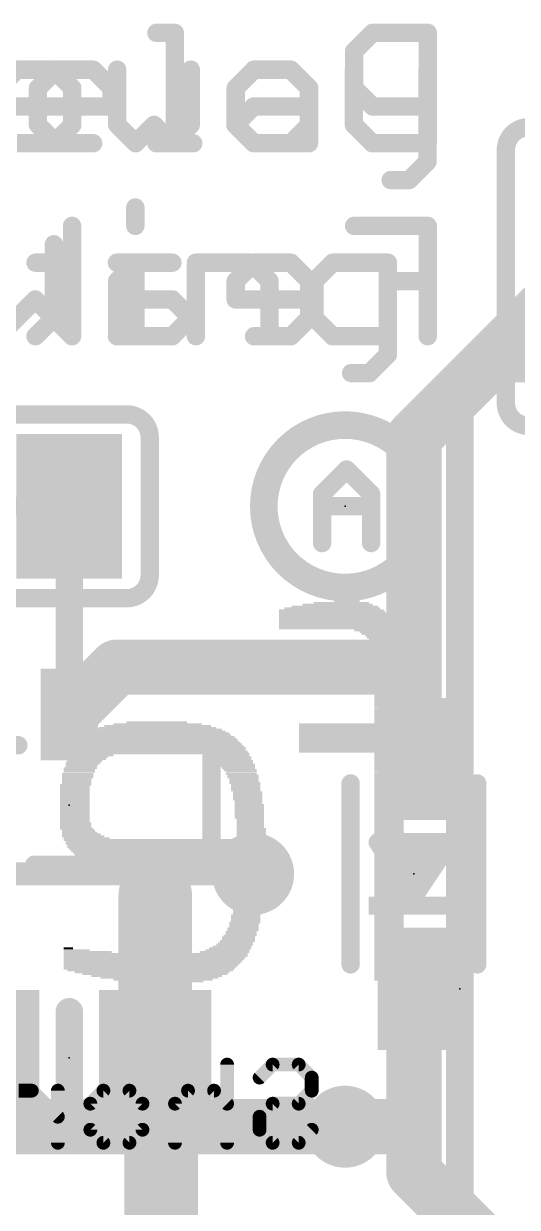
# Model space of a CAD drawing. Extents: x -6.8 to 73.8, y -5.2 to 32.2.
# Drawn here: x 13.72 to 19.18, y 7.49 to 20.58 of the extents above; entities that cross this region are included whole.
import ezdxf

# ---------------------------------------------------------------- set-up
doc = ezdxf.new("R2010")
doc.units = 0
for name, color, linetype in [('1', 12, 'CONTINUOUS'), ('16', 132, 'CONTINUOUS'), ('18', 110, 'CONTINUOUS'), ('21', 40, 'CONTINUOUS'), ('22', 6, 'CONTINUOUS'), ('23', 53, 'CONTINUOUS'), ('24', 53, 'CONTINUOUS')]:
    doc.layers.add(name, color=color, linetype=linetype)

# ---------------------------------------------------------------- blocks, each defined once
blk = doc.blocks.new('RECT')
blk.add_solid([(-0.5, -0.5), (0.5, -0.5), (-0.5, 0.5), (0.5, 0.5)])
blk = doc.blocks.new('ROUNDV')
at = {"const_width": 0.5}
blk.add_lwpolyline([(0, -0.25, 1), (0, 0.25, 1), (0, -0.25)], format="xyb", dxfattribs=at)

msp = doc.modelspace()

# ---------------------------------------------------------------- linework, layer by layer
at = {"layer": '1'}
for points, const_width in [([(18.034, 16.002), (19.812, 17.78)], 0.6096), ([(18.034, 13.462), (18.034, 16.002)], 0.6096), ([(14.224, 15.24), (14.224, 12.938)], 0.3048), ([(14.224, 12.938), (14.748, 13.462)], 0.6096), ([(14.748, 13.462), (18.034, 13.462)], 0.6096), ([(18.034, 12.446), (18.034, 13.462)], 0.6096), ([(15.174, 9.144), (15.174, 10.938)], 0.8128), ([(15.174, 10.938), (15.412, 11.176)], 0.254), ([(15.412, 11.176), (16.256, 11.176)], 0.254), ([(18.034, 8.382), (18.034, 9.906)], 0.6096), ([(15.24, 9.078), (15.174, 9.144)], 0.8128), ([(15.24, 3.048), (15.24, 9.078)], 0.8128), ([(17.272, 8.382), (18.034, 8.382)], 0.6096), ([(18.034, 7.874), (18.034, 8.382)], 0.6096), ([(20.228, 5.68), (18.034, 7.874)], 0.6096)]:
    msp.add_lwpolyline(points, dxfattribs=dict(at, const_width=const_width))
for points, const_width in [([(17.9262, 16.1098, 1), (18.1418, 15.8942)], 0.3048), ([(18.1864, 16.002, 1), (17.8816, 16.002)], 0.3048), ([(14.3002, 15.24, 1), (14.1478, 15.24)], 0.1524), ([(14.748, 13.6144, 1), (14.748, 13.3096)], 0.3048), ([(14.8558, 13.3542, 1), (14.6402, 13.5698)], 0.3048), ([(18.1864, 13.462, 1), (17.8816, 13.462)], 0.3048), ([(18.034, 13.3096, 1), (18.034, 13.6144)], 0.3048), ([(17.8816, 13.462, 1), (18.1864, 13.462)], 0.3048), ([(14.1162, 13.0458, 1), (14.3318, 12.8302)], 0.3048), ([(14.1478, 12.938, 1), (14.3002, 12.938)], 0.1524), ([(17.8816, 12.446, 1), (18.1864, 12.446)], 0.3048), ([(15.3772, 10.938, 1), (14.9708, 10.938)], 0.4064), ([(15.412, 11.2395, 1), (15.412, 11.1125)], 0.127), ([(15.4569, 11.1311, 1), (15.3671, 11.2209)], 0.127), ([(16.256, 11.1125, 1), (16.256, 11.2395)], 0.127), ([(15.1291, 10.9829, 1), (15.2189, 10.8931)], 0.127), ([(18.1864, 9.906, 1), (17.8816, 9.906)], 0.3048), ([(15.3177, 9.2877, 1), (15.0303, 9.0003)], 0.4064), ([(15.4432, 9.078, 1), (15.0368, 9.078)], 0.4064), ([(15.0963, 8.9343, 1), (15.3837, 9.2217)], 0.4064), ([(14.9708, 9.144, 1), (15.3772, 9.144)], 0.4064), ([(17.272, 8.5344, 1), (17.272, 8.2296)], 0.3048), ([(18.1864, 8.382, 1), (17.8816, 8.382)], 0.3048), ([(18.034, 8.2296, 1), (18.034, 8.5344)], 0.3048), ([(17.8816, 8.382, 1), (18.1864, 8.382)], 0.3048), ([(18.1418, 7.9818, 1), (17.9262, 7.7662)], 0.3048), ([(17.8816, 7.874, 1), (18.1864, 7.874)], 0.3048)]:
    msp.add_lwpolyline(points, format="xyb", dxfattribs=dict(at, const_width=const_width))
at = {"layer": '16'}
for points, const_width in [([(18.542, 16.51), (18.796, 16.764)], 0.3048), ([(18.796, 16.764), (20.066, 16.764)], 0.3048), ([(18.542, 5.842), (18.542, 16.51)], 0.3048), ([(16.256, 11.176), (5.88, 11.176)], 0.254), ([(9.144, 8.382), (17.272, 8.382)], 0.6096)]:
    msp.add_lwpolyline(points, dxfattribs=dict(at, const_width=const_width))
for points, const_width in [([(18.796, 16.8402, 1), (18.796, 16.6878)], 0.1524), ([(18.8499, 16.7101, 1), (18.7421, 16.8179)], 0.1524), ([(18.6182, 16.51, 1), (18.4658, 16.51)], 0.1524), ([(18.4881, 16.5639, 1), (18.5959, 16.4561)], 0.1524), ([(16.256, 11.1125, 1), (16.256, 11.2395)], 0.127), ([(17.272, 8.2296, 1), (17.272, 8.5344)], 0.3048)]:
    msp.add_lwpolyline(points, format="xyb", dxfattribs=dict(at, const_width=const_width))
at = {"layer": '21'}
for points, const_width in [([(15.1871, 20.4734), (15.3905, 20.4734)], 0.2032), ([(15.3905, 20.4734), (15.3905, 19.2532)], 0.2032), ([(13.8774, 19.8633), (14.0808, 20.0667)], 0.2032), ([(14.0808, 20.0667), (14.4875, 20.0667)], 0.2032), ([(14.4875, 20.0667), (14.6909, 19.8633)], 0.2032), ([(16.2636, 20.0667), (16.6704, 20.0667)], 0.2032), ([(16.6704, 20.0667), (16.8738, 19.8633)], 0.2032), ([(17.37, 20.0667), (17.37, 19.4566)], 0.2032), ([(18.1835, 20.0667), (18.1835, 19.0498)], 0.2032), ([(13.8774, 19.4566), (13.8774, 19.8633)], 0.2032), ([(14.6909, 19.8633), (14.6909, 19.6599)], 0.2032), ([(16.8738, 19.8633), (16.8738, 19.2532)], 0.2032), ([(14.6909, 19.6599), (13.8774, 19.6599)], 0.2032), ([(16.0603, 19.4566), (16.2636, 19.6599)], 0.2032), ([(16.2636, 19.6599), (16.8738, 19.6599)], 0.2032), ([(14.0808, 19.2532), (13.8774, 19.4566)], 0.2032), ([(16.2636, 19.2532), (16.0603, 19.4566)], 0.2032), ([(17.37, 19.4566), (17.5734, 19.2532)], 0.2032), ([(14.4875, 19.2532), (14.0808, 19.2532)], 0.2032), ([(15.1871, 19.2532), (15.5939, 19.2532)], 0.2032), ([(16.8738, 19.2532), (16.2636, 19.2532)], 0.2032), ([(17.5734, 19.2532), (18.1835, 19.2532)], 0.2032), ([(18.1835, 19.0498), (17.9801, 18.8465)], 0.2032), ([(17.9801, 18.8465), (17.7767, 18.8465)], 0.2032), ([(14.9539, 18.5432), (14.9539, 18.3398)], 0.2032), ([(14.2543, 17.1196), (14.2543, 18.3398)], 0.2032), ([(14.7505, 17.9331), (14.9539, 17.9331)], 0.2032), ([(14.9539, 17.9331), (14.9539, 17.1196)], 0.2032), ([(15.6237, 17.1196), (15.6237, 17.9331)], 0.2032), ([(15.6237, 17.9331), (16.2338, 17.9331)], 0.2032), ([(16.2338, 17.9331), (16.4372, 17.7297)], 0.2032), ([(17.1368, 17.9331), (16.9334, 17.7297)], 0.2032), ([(17.7469, 17.9331), (17.1368, 17.9331)], 0.2032), ([(17.7469, 16.9162), (17.7469, 17.9331)], 0.2032), ([(16.4372, 17.7297), (16.4372, 17.1196)], 0.2032), ([(16.9334, 17.7297), (16.9334, 17.323)], 0.2032), ([(13.4408, 17.1196), (13.8476, 17.5263)], 0.2032), ([(13.8476, 17.5263), (14.2543, 17.1196)], 0.2032), ([(16.9334, 17.323), (17.1368, 17.1196)], 0.2032), ([(14.7505, 17.1196), (15.1573, 17.1196)], 0.2032), ([(17.1368, 17.1196), (17.7469, 17.1196)], 0.2032), ([(17.5435, 16.7129), (17.7469, 16.9162)], 0.2032), ([(17.3402, 16.7129), (17.5435, 16.7129)], 0.2032), ([(12.065, 16.256), (14.859, 16.256)], 0.2032), ([(15.113, 16.002), (15.113, 14.478)], 0.2032), ([(17.018, 15.3759), (17.2892, 15.6471)], 0.2032), ([(17.2892, 15.6471), (17.5603, 15.3759)], 0.2032), ([(17.018, 14.8336), (17.018, 15.3759)], 0.2032), ([(17.5603, 15.3759), (17.5603, 14.8336)], 0.2032), ([(17.018, 15.2403), (17.5603, 15.2403)], 0.2032), ([(14.859, 14.224), (12.065, 14.224)], 0.2032), ([(12.6516, 12.5984), (13.6604, 12.5984)], 0.2032), ([(14.7876, 12.5984), (15.7964, 12.5984)], 0.2032), ([(15.7964, 12.5984), (15.7964, 11.2856)], 0.2032), ([(17.334, 10.176), (17.334, 12.176)], 0.2032), ([(18.734, 12.176), (18.734, 10.176)], 0.2032), ([(18.034, 10.926), (17.634, 11.526)], 0.2032), ([(17.634, 11.526), (18.434, 11.526)], 0.2032), ([(18.434, 11.526), (18.034, 10.926)], 0.2032), ([(18.034, 11.076), (17.834, 11.376)], 0.2032), ([(17.834, 11.376), (18.234, 11.376)], 0.2032), ([(18.234, 11.376), (18.034, 11.076)], 0.2032), ([(14.5964, 11.2776), (13.8376, 11.2776)], 0.2032), ([(17.9673, 11.176), (18.1007, 11.176)], 0.2032), ([(14.224, 8.636), (14.224, 9.652)], 0.3048)]:
    msp.add_lwpolyline(points, dxfattribs=dict(at, const_width=const_width))
for points, const_width in [([(15.1871, 20.5242, 1), (15.1871, 20.4226)], 0.1016), ([(15.4413, 20.4734, 1), (15.3397, 20.4734)], 0.1016), ([(15.3905, 20.4226, 1), (15.3905, 20.5242)], 0.1016), ([(14.0808, 20.1175, 1), (14.0808, 20.0159)], 0.1016), ([(14.1167, 20.0308, 1), (14.0448, 20.1026)], 0.1016), ([(14.5234, 20.1026, 1), (14.4516, 20.0308)], 0.1016), ([(14.4875, 20.0159, 1), (14.4875, 20.1175)], 0.1016), ([(16.2636, 20.1175, 1), (16.2636, 20.0159)], 0.1016), ([(16.7063, 20.1026, 1), (16.6345, 20.0308)], 0.1016), ([(16.6704, 20.0159, 1), (16.6704, 20.1175)], 0.1016), ([(17.4208, 20.0667, 1), (17.3192, 20.0667)], 0.1016), ([(18.2343, 20.0667, 1), (18.1327, 20.0667)], 0.1016), ([(13.9282, 19.8633, 1), (13.8266, 19.8633)], 0.1016), ([(13.8415, 19.8992, 1), (13.9133, 19.8274)], 0.1016), ([(14.7417, 19.8633, 1), (14.6401, 19.8633)], 0.1016), ([(14.655, 19.8274, 1), (14.7268, 19.8992)], 0.1016), ([(16.9246, 19.8633, 1), (16.823, 19.8633)], 0.1016), ([(16.8378, 19.8274, 1), (16.9097, 19.8992)], 0.1016), ([(13.8774, 19.7107, 1), (13.8774, 19.6091)], 0.1016), ([(14.6909, 19.6091, 1), (14.6909, 19.7107)], 0.1016), ([(16.2636, 19.7107, 1), (16.2636, 19.6091)], 0.1016), ([(16.2996, 19.624, 1), (16.2277, 19.6959)], 0.1016), ([(16.8738, 19.6091, 1), (16.8738, 19.7107)], 0.1016), ([(14.6401, 19.6599, 1), (14.7417, 19.6599)], 0.1016), ([(13.9133, 19.4925, 1), (13.8415, 19.4207)], 0.1016), ([(13.8266, 19.4566, 1), (13.9282, 19.4566)], 0.1016), ([(16.0962, 19.4925, 1), (16.0243, 19.4207)], 0.1016), ([(16.0243, 19.4925, 1), (16.0962, 19.4207)], 0.1016), ([(17.4059, 19.4925, 1), (17.3341, 19.4207)], 0.1016), ([(17.3192, 19.4566, 1), (17.4208, 19.4566)], 0.1016), ([(14.0808, 19.304, 1), (14.0808, 19.2024)], 0.1016), ([(14.0448, 19.2173, 1), (14.1167, 19.2891)], 0.1016), ([(14.4875, 19.2024, 1), (14.4875, 19.304)], 0.1016), ([(15.1871, 19.304, 1), (15.1871, 19.2024)], 0.1016), ([(15.3397, 19.2532, 1), (15.4413, 19.2532)], 0.1016), ([(15.5939, 19.2024, 1), (15.5939, 19.304)], 0.1016), ([(16.2636, 19.304, 1), (16.2636, 19.2024)], 0.1016), ([(16.2277, 19.2173, 1), (16.2996, 19.2891)], 0.1016), ([(16.823, 19.2532, 1), (16.9246, 19.2532)], 0.1016), ([(16.8738, 19.2024, 1), (16.8738, 19.304)], 0.1016), ([(17.5734, 19.304, 1), (17.5734, 19.2024)], 0.1016), ([(17.5374, 19.2173, 1), (17.6093, 19.2891)], 0.1016), ([(18.1835, 19.2024, 1), (18.1835, 19.304)], 0.1016), ([(18.2194, 19.0139, 1), (18.1476, 19.0857)], 0.1016), ([(18.1327, 19.0498, 1), (18.2343, 19.0498)], 0.1016), ([(17.7767, 18.8973, 1), (17.7767, 18.7957)], 0.1016), ([(17.9442, 18.8824, 1), (18.016, 18.8105)], 0.1016), ([(17.9801, 18.7957, 1), (17.9801, 18.8973)], 0.1016), ([(15.0047, 18.5432, 1), (14.9031, 18.5432)], 0.1016), ([(14.3051, 18.3398, 1), (14.2035, 18.3398)], 0.1016), ([(14.9031, 18.3398, 1), (15.0047, 18.3398)], 0.1016), ([(14.7505, 17.9839, 1), (14.7505, 17.8823)], 0.1016), ([(15.0047, 17.9331, 1), (14.9031, 17.9331)], 0.1016), ([(14.9539, 17.8823, 1), (14.9539, 17.9839)], 0.1016), ([(15.6745, 17.9331, 1), (15.5729, 17.9331)], 0.1016), ([(15.6237, 17.9839, 1), (15.6237, 17.8823)], 0.1016), ([(16.2697, 17.969, 1), (16.1979, 17.8972)], 0.1016), ([(16.2338, 17.8823, 1), (16.2338, 17.9839)], 0.1016), ([(17.1368, 17.9839, 1), (17.1368, 17.8823)], 0.1016), ([(17.1727, 17.8972, 1), (17.1009, 17.969)], 0.1016), ([(17.7977, 17.9331, 1), (17.6961, 17.9331)], 0.1016), ([(17.7469, 17.8823, 1), (17.7469, 17.9839)], 0.1016), ([(16.488, 17.7297, 1), (16.3864, 17.7297)], 0.1016), ([(16.4013, 17.6938, 1), (16.4731, 17.7656)], 0.1016), ([(16.9842, 17.7297, 1), (16.8826, 17.7297)], 0.1016), ([(16.8975, 17.7656, 1), (16.9693, 17.6938)], 0.1016), ([(13.8835, 17.5623, 1), (13.8116, 17.4904)], 0.1016), ([(13.8835, 17.4904, 1), (13.8116, 17.5623)], 0.1016), ([(16.9693, 17.3589, 1), (16.8975, 17.2871)], 0.1016), ([(16.8826, 17.323, 1), (16.9842, 17.323)], 0.1016), ([(14.2035, 17.1196, 1), (14.3051, 17.1196)], 0.1016), ([(14.2184, 17.0837, 1), (14.2902, 17.1555)], 0.1016), ([(14.7505, 17.1704, 1), (14.7505, 17.0688)], 0.1016), ([(14.9031, 17.1196, 1), (15.0047, 17.1196)], 0.1016), ([(15.1573, 17.0688, 1), (15.1573, 17.1704)], 0.1016), ([(15.5729, 17.1196, 1), (15.6745, 17.1196)], 0.1016), ([(16.3864, 17.1196, 1), (16.488, 17.1196)], 0.1016), ([(17.1368, 17.1704, 1), (17.1368, 17.0688)], 0.1016), ([(17.1009, 17.0837, 1), (17.1727, 17.1555)], 0.1016), ([(17.7469, 17.0688, 1), (17.7469, 17.1704)], 0.1016), ([(17.7828, 16.8803, 1), (17.711, 16.9521)], 0.1016), ([(17.6961, 16.9162, 1), (17.7977, 16.9162)], 0.1016), ([(17.3402, 16.7637, 1), (17.3402, 16.6621)], 0.1016), ([(17.5076, 16.7488, 1), (17.5795, 16.6769)], 0.1016), ([(17.5435, 16.6621, 1), (17.5435, 16.7637)], 0.1016), ([(15.113, 16.002, 0.4142), (14.859, 16.256)], 0.2032), ([(14.859, 16.3068, 1), (14.859, 16.2052)], 0.1016), ([(14.859, 16.2052, 1), (14.859, 16.3068)], 0.1016), ([(17.272, 14.342, 1), (17.272, 16.138, 1), (17.272, 14.342)], 0.3048), ([(15.1638, 16.002, 1), (15.0622, 16.002)], 0.1016), ([(15.0622, 16.002, 1), (15.1638, 16.002)], 0.1016), ([(17.3251, 15.683, 1), (17.2532, 15.6112)], 0.1016), ([(17.3251, 15.6112, 1), (17.2532, 15.683)], 0.1016), ([(17.0688, 15.3759, 1), (16.9672, 15.3759)], 0.1016), ([(16.9821, 15.4118, 1), (17.0539, 15.34)], 0.1016), ([(17.6111, 15.3759, 1), (17.5095, 15.3759)], 0.1016), ([(17.5244, 15.34, 1), (17.5962, 15.4118)], 0.1016), ([(17.018, 15.2911, 1), (17.018, 15.1895)], 0.1016), ([(17.5603, 15.1895, 1), (17.5603, 15.2911)], 0.1016), ([(16.9672, 14.8336, 1), (17.0688, 14.8336)], 0.1016), ([(17.5095, 14.8336, 1), (17.6111, 14.8336)], 0.1016), ([(14.859, 14.224, 0.4142), (15.113, 14.478)], 0.2032), ([(15.1638, 14.478, 1), (15.0622, 14.478)], 0.1016), ([(15.0622, 14.478, 1), (15.1638, 14.478)], 0.1016), ([(14.859, 14.2748, 1), (14.859, 14.1732)], 0.1016), ([(14.859, 14.1732, 1), (14.859, 14.2748)], 0.1016), ([(13.6604, 12.5476, 1), (13.6604, 12.6492)], 0.1016), ([(14.7876, 12.6492, 1), (14.7876, 12.5476)], 0.1016), ([(15.8472, 12.5984, 1), (15.7456, 12.5984)], 0.1016), ([(15.7964, 12.5476, 1), (15.7964, 12.6492)], 0.1016), ([(17.3848, 12.176, 1), (17.2832, 12.176)], 0.1016), ([(18.7848, 12.176, 1), (18.6832, 12.176)], 0.1016), ([(17.6763, 11.5542, 1), (17.5917, 11.4978)], 0.1016), ([(17.634, 11.5768, 1), (17.634, 11.4752)], 0.1016), ([(18.4763, 11.4978, 1), (18.3917, 11.5542)], 0.1016), ([(18.434, 11.4752, 1), (18.434, 11.5768)], 0.1016), ([(17.8763, 11.4042, 1), (17.7917, 11.3478)], 0.1016), ([(17.834, 11.4268, 1), (17.834, 11.3252)], 0.1016), ([(18.2763, 11.3478, 1), (18.1917, 11.4042)], 0.1016), ([(18.234, 11.3252, 1), (18.234, 11.4268)], 0.1016), ([(13.8376, 11.3284, 1), (13.8376, 11.2268)], 0.1016), ([(14.5964, 11.2268, 1), (14.5964, 11.3284)], 0.1016), ([(15.7456, 11.2856, 1), (15.8472, 11.2856)], 0.1016), ([(17.9673, 11.2268, 1), (17.9673, 11.1252)], 0.1016), ([(18.1007, 11.1252, 1), (18.1007, 11.2268)], 0.1016), ([(17.9917, 11.1042, 1), (18.0763, 11.0478)], 0.1016), ([(17.9917, 11.0478, 1), (18.0763, 11.1042)], 0.1016), ([(17.9917, 10.9542, 1), (18.0763, 10.8978)], 0.1016), ([(17.9917, 10.8978, 1), (18.0763, 10.9542)], 0.1016), ([(17.2832, 10.176, 1), (17.3848, 10.176)], 0.1016), ([(18.6832, 10.176, 1), (18.7848, 10.176)], 0.1016), ([(14.3002, 9.652, 1), (14.1478, 9.652)], 0.1524), ([(14.1478, 8.636, 1), (14.3002, 8.636)], 0.1524)]:
    msp.add_lwpolyline(points, format="xyb", dxfattribs=dict(at, const_width=const_width))
at = {"layer": '22'}
for points, const_width in [([(17.5763, 20.4734), (17.3729, 20.2701)], 0.2032), ([(18.1864, 20.4734), (17.5763, 20.4734)], 0.2032), ([(18.1864, 19.2532), (18.1864, 20.4734)], 0.2032), ([(17.3729, 20.2701), (17.3729, 19.8633)], 0.2032), ([(13.6471, 20.0667), (13.4437, 19.8633)], 0.2032), ([(14.0539, 20.0667), (13.6471, 20.0667)], 0.2032), ([(14.2572, 19.8633), (14.0539, 20.0667)], 0.2032), ([(14.7535, 19.4566), (14.7535, 20.0667)], 0.2032), ([(15.567, 20.0667), (15.567, 19.4566)], 0.2032), ([(16.0632, 19.8633), (16.2666, 20.0667)], 0.2032), ([(16.2666, 20.0667), (16.6733, 20.0667)], 0.2032), ([(16.6733, 20.0667), (16.8767, 19.8633)], 0.2032), ([(14.2572, 19.4566), (14.2572, 19.8633)], 0.2032), ([(16.0632, 19.4566), (16.0632, 19.8633)], 0.2032), ([(16.8767, 19.8633), (16.8767, 19.4566)], 0.2032), ([(17.3729, 19.8633), (17.5763, 19.6599)], 0.2032), ([(13.4437, 19.6599), (14.2572, 19.6599)], 0.2032), ([(17.5763, 19.6599), (18.1864, 19.6599)], 0.2032), ([(14.0539, 19.2532), (14.2572, 19.4566)], 0.2032), ([(14.9568, 19.2532), (14.7535, 19.4566)], 0.2032), ([(15.1602, 19.4566), (14.9568, 19.2532)], 0.2032), ([(15.3636, 19.2532), (15.1602, 19.4566)], 0.2032), ([(15.567, 19.4566), (15.3636, 19.2532)], 0.2032), ([(16.2666, 19.2532), (16.0632, 19.4566)], 0.2032), ([(16.8767, 19.4566), (16.6733, 19.2532)], 0.2032), ([(13.6471, 19.2532), (14.0539, 19.2532)], 0.2032), ([(16.6733, 19.2532), (16.2666, 19.2532)], 0.2032), ([(19.05, 19.177), (19.05, 16.383)], 0.2032), ([(18.1864, 18.3398), (17.3729, 18.3398)], 0.2032), ([(18.1864, 17.1196), (18.1864, 18.3398)], 0.2032), ([(14.0539, 18.1365), (14.0539, 17.323)], 0.2032), ([(14.2572, 17.9331), (13.8505, 17.9331)], 0.2032), ([(14.9568, 17.9331), (14.7535, 17.7297)], 0.2032), ([(15.3636, 17.9331), (14.9568, 17.9331)], 0.2032), ([(16.2666, 17.9331), (16.0632, 17.7297)], 0.2032), ([(16.6733, 17.9331), (16.2666, 17.9331)], 0.2032), ([(16.8767, 17.7297), (16.6733, 17.9331)], 0.2032), ([(14.7535, 17.7297), (14.7535, 17.1196)], 0.2032), ([(16.0632, 17.7297), (16.0632, 17.5263)], 0.2032), ([(16.8767, 17.323), (16.8767, 17.7297)], 0.2032), ([(18.1864, 17.7297), (17.7797, 17.7297)], 0.2032), ([(15.3636, 17.5263), (14.7535, 17.5263)], 0.2032), ([(15.567, 17.323), (15.3636, 17.5263)], 0.2032), ([(16.0632, 17.5263), (16.8767, 17.5263)], 0.2032), ([(14.0539, 17.323), (13.8505, 17.1196)], 0.2032), ([(15.3636, 17.1196), (15.567, 17.323)], 0.2032), ([(16.6733, 17.1196), (16.8767, 17.323)], 0.2032), ([(14.7535, 17.1196), (15.3636, 17.1196)], 0.2032), ([(16.2666, 17.1196), (16.6733, 17.1196)], 0.2032), ([(15.9685, 9.0685), (15.9685, 8.2042)], 0.1524), ([(16.3278, 8.9245), (16.4719, 9.0685)], 0.1524), ([(16.4719, 9.0685), (16.76, 9.0685)], 0.1524), ([(16.76, 9.0685), (16.904, 8.9245)], 0.1524), ([(16.904, 8.9245), (16.904, 8.7804)], 0.1524), ([(13.8094, 8.7804), (13.6653, 8.7804)], 0.1524), ([(14.0975, 8.4923), (13.8094, 8.7804)], 0.1524), ([(14.0975, 8.2042), (14.0975, 8.7804)], 0.1524), ([(14.4568, 8.6364), (14.6008, 8.7804)], 0.1524), ([(14.6008, 8.7804), (14.8889, 8.7804)], 0.1524), ([(14.8889, 8.7804), (15.033, 8.6364)], 0.1524), ([(15.5364, 8.7804), (15.3923, 8.6364)], 0.1524), ([(15.8245, 8.7804), (15.5364, 8.7804)], 0.1524), ([(15.9685, 8.6364), (15.8245, 8.7804)], 0.1524), ([(16.904, 8.7804), (16.76, 8.6364)], 0.1524), ([(14.4568, 8.3483), (14.4568, 8.6364)], 0.1524), ([(15.033, 8.6364), (15.033, 8.3483)], 0.1524), ([(15.3923, 8.6364), (15.3923, 8.2042)], 0.1524), ([(16.4719, 8.6364), (16.3278, 8.4923)], 0.1524), ([(16.76, 8.6364), (16.4719, 8.6364)], 0.1524), ([(16.3278, 8.4923), (16.3278, 8.3483)], 0.1524), ([(14.6008, 8.2042), (14.4568, 8.3483)], 0.1524), ([(15.033, 8.3483), (14.8889, 8.2042)], 0.1524), ([(16.3278, 8.3483), (16.4719, 8.2042)], 0.1524), ([(16.76, 8.2042), (16.904, 8.3483)], 0.1524), ([(14.8889, 8.2042), (14.6008, 8.2042)], 0.1524), ([(16.4719, 8.2042), (16.76, 8.2042)], 0.1524)]:
    msp.add_lwpolyline(points, dxfattribs=dict(at, const_width=const_width))
for points, const_width in [([(17.5763, 20.5242, 1), (17.5763, 20.4226)], 0.1016), ([(17.6122, 20.4375, 1), (17.5404, 20.5094)], 0.1016), ([(18.2372, 20.4734, 1), (18.1356, 20.4734)], 0.1016), ([(18.1864, 20.4226, 1), (18.1864, 20.5242)], 0.1016), ([(17.4237, 20.2701, 1), (17.3221, 20.2701)], 0.1016), ([(17.337, 20.306, 1), (17.4088, 20.2341)], 0.1016), ([(13.683, 20.0308, 1), (13.6112, 20.1026)], 0.1016), ([(14.0898, 20.1026, 1), (14.0179, 20.0308)], 0.1016), ([(14.0539, 20.0159, 1), (14.0539, 20.1175)], 0.1016), ([(14.8043, 20.0667, 1), (14.7027, 20.0667)], 0.1016), ([(15.6178, 20.0667, 1), (15.5161, 20.0667)], 0.1016), ([(16.2666, 20.1175, 1), (16.2666, 20.0159)], 0.1016), ([(16.3025, 20.0308, 1), (16.2306, 20.1026)], 0.1016), ([(16.7092, 20.1026, 1), (16.6374, 20.0308)], 0.1016), ([(16.6733, 20.0159, 1), (16.6733, 20.1175)], 0.1016), ([(14.308, 19.8633, 1), (14.2064, 19.8633)], 0.1016), ([(14.2213, 19.8274, 1), (14.2931, 19.8992)], 0.1016), ([(16.114, 19.8633, 1), (16.0124, 19.8633)], 0.1016), ([(16.0273, 19.8992, 1), (16.0991, 19.8274)], 0.1016), ([(16.9275, 19.8633, 1), (16.8259, 19.8633)], 0.1016), ([(16.8408, 19.8274, 1), (16.9126, 19.8992)], 0.1016), ([(17.4088, 19.8992, 1), (17.337, 19.8274)], 0.1016), ([(17.3221, 19.8633, 1), (17.4237, 19.8633)], 0.1016), ([(14.2572, 19.6091, 1), (14.2572, 19.7107)], 0.1016), ([(17.5763, 19.7107, 1), (17.5763, 19.6091)], 0.1016), ([(18.1864, 19.6091, 1), (18.1864, 19.7107)], 0.1016), ([(17.5404, 19.624, 1), (17.6122, 19.6959)], 0.1016), ([(14.2064, 19.4566, 1), (14.308, 19.4566)], 0.1016), ([(14.2931, 19.4207, 1), (14.2213, 19.4925)], 0.1016), ([(14.7894, 19.4925, 1), (14.7175, 19.4207)], 0.1016), ([(14.7027, 19.4566, 1), (14.8043, 19.4566)], 0.1016), ([(15.1961, 19.4925, 1), (15.1243, 19.4207)], 0.1016), ([(15.1961, 19.4207, 1), (15.1243, 19.4925)], 0.1016), ([(15.5161, 19.4566, 1), (15.6178, 19.4566)], 0.1016), ([(15.6029, 19.4207, 1), (15.531, 19.4925)], 0.1016), ([(16.0991, 19.4925, 1), (16.0273, 19.4207)], 0.1016), ([(16.0124, 19.4566, 1), (16.114, 19.4566)], 0.1016), ([(16.8259, 19.4566, 1), (16.9275, 19.4566)], 0.1016), ([(16.9126, 19.4207, 1), (16.8408, 19.4925)], 0.1016), ([(19.304, 19.431, 0.4142), (19.05, 19.177)], 0.2032), ([(14.0179, 19.2891, 1), (14.0898, 19.2173)], 0.1016), ([(14.0539, 19.2024, 1), (14.0539, 19.304)], 0.1016), ([(14.9209, 19.2891, 1), (14.9928, 19.2173)], 0.1016), ([(14.9209, 19.2173, 1), (14.9928, 19.2891)], 0.1016), ([(15.3277, 19.2891, 1), (15.3995, 19.2173)], 0.1016), ([(15.3277, 19.2173, 1), (15.3995, 19.2891)], 0.1016), ([(16.2666, 19.304, 1), (16.2666, 19.2024)], 0.1016), ([(16.2306, 19.2173, 1), (16.3025, 19.2891)], 0.1016), ([(16.6374, 19.2891, 1), (16.7092, 19.2173)], 0.1016), ([(16.6733, 19.2024, 1), (16.6733, 19.304)], 0.1016), ([(18.1356, 19.2532, 1), (18.2372, 19.2532)], 0.1016), ([(19.1008, 19.177, 1), (18.9992, 19.177)], 0.1016), ([(18.9992, 19.177, 1), (19.1008, 19.177)], 0.1016), ([(17.3729, 18.3906, 1), (17.3729, 18.289)], 0.1016), ([(18.2372, 18.3398, 1), (18.1356, 18.3398)], 0.1016), ([(18.1864, 18.289, 1), (18.1864, 18.3906)], 0.1016), ([(14.1047, 18.1365, 1), (14.0031, 18.1365)], 0.1016), ([(13.8505, 17.9839, 1), (13.8505, 17.8823)], 0.1016), ([(14.2572, 17.8823, 1), (14.2572, 17.9839)], 0.1016), ([(14.9568, 17.9839, 1), (14.9568, 17.8823)], 0.1016), ([(14.9928, 17.8972, 1), (14.9209, 17.969)], 0.1016), ([(15.3636, 17.8823, 1), (15.3636, 17.9839)], 0.1016), ([(16.2666, 17.9839, 1), (16.2666, 17.8823)], 0.1016), ([(16.3025, 17.8972, 1), (16.2306, 17.969)], 0.1016), ([(16.7092, 17.969, 1), (16.6374, 17.8972)], 0.1016), ([(16.6733, 17.8823, 1), (16.6733, 17.9839)], 0.1016), ([(14.7175, 17.7656, 1), (14.7894, 17.6938)], 0.1016), ([(14.8043, 17.7297, 1), (14.7027, 17.7297)], 0.1016), ([(16.114, 17.7297, 1), (16.0124, 17.7297)], 0.1016), ([(16.0273, 17.7656, 1), (16.0991, 17.6938)], 0.1016), ([(16.9275, 17.7297, 1), (16.8259, 17.7297)], 0.1016), ([(16.8408, 17.6938, 1), (16.9126, 17.7656)], 0.1016), ([(17.7797, 17.7805, 1), (17.7797, 17.6789)], 0.1016), ([(18.1864, 17.6789, 1), (18.1864, 17.7805)], 0.1016), ([(14.7535, 17.5771, 1), (14.7535, 17.4755)], 0.1016), ([(15.3995, 17.5623, 1), (15.3277, 17.4904)], 0.1016), ([(15.3636, 17.4755, 1), (15.3636, 17.5771)], 0.1016), ([(16.0632, 17.5771, 1), (16.0632, 17.4755)], 0.1016), ([(16.0124, 17.5263, 1), (16.114, 17.5263)], 0.1016), ([(16.8767, 17.4755, 1), (16.8767, 17.5771)], 0.1016), ([(14.0898, 17.2871, 1), (14.0179, 17.3589)], 0.1016), ([(15.6029, 17.2871, 1), (15.531, 17.3589)], 0.1016), ([(15.531, 17.2871, 1), (15.6029, 17.3589)], 0.1016), ([(16.9126, 17.2871, 1), (16.8408, 17.3589)], 0.1016), ([(14.0031, 17.323, 1), (14.1047, 17.323)], 0.1016), ([(16.8259, 17.323, 1), (16.9275, 17.323)], 0.1016), ([(13.8146, 17.1555, 1), (13.8864, 17.0837)], 0.1016), ([(14.7535, 17.1704, 1), (14.7535, 17.0688)], 0.1016), ([(14.7027, 17.1196, 1), (14.8043, 17.1196)], 0.1016), ([(15.3277, 17.1555, 1), (15.3995, 17.0837)], 0.1016), ([(15.3636, 17.0688, 1), (15.3636, 17.1704)], 0.1016), ([(16.2666, 17.1704, 1), (16.2666, 17.0688)], 0.1016), ([(16.6374, 17.1555, 1), (16.7092, 17.0837)], 0.1016), ([(16.6733, 17.0688, 1), (16.6733, 17.1704)], 0.1016), ([(18.1356, 17.1196, 1), (18.2372, 17.1196)], 0.1016), ([(19.05, 16.383, 0.4142), (19.304, 16.129)], 0.2032), ([(19.1008, 16.383, 1), (18.9992, 16.383)], 0.1016), ([(18.9992, 16.383, 1), (19.1008, 16.383)], 0.1016), ([(16.0066, 9.0685, 1), (15.9304, 9.0685)], 0.0762), ([(16.4719, 9.1066, 1), (16.4719, 9.0304)], 0.0762), ([(16.4988, 9.0416, 1), (16.4449, 9.0955)], 0.0762), ([(16.7869, 9.0955, 1), (16.733, 9.0416)], 0.0762), ([(16.76, 9.0304, 1), (16.76, 9.1066)], 0.0762), ([(16.3009, 8.9514, 1), (16.3548, 8.8975)], 0.0762), ([(16.9421, 8.9245, 1), (16.8659, 8.9245)], 0.0762), ([(16.8771, 8.8975, 1), (16.931, 8.9514)], 0.0762), ([(13.8363, 8.8074, 1), (13.7824, 8.7535)], 0.0762), ([(13.8094, 8.7423, 1), (13.8094, 8.8185)], 0.0762), ([(14.1356, 8.7804, 1), (14.0594, 8.7804)], 0.0762), ([(14.6008, 8.8185, 1), (14.6008, 8.7423)], 0.0762), ([(14.6278, 8.7535, 1), (14.5739, 8.8074)], 0.0762), ([(14.9159, 8.8074, 1), (14.862, 8.7535)], 0.0762), ([(14.8889, 8.7423, 1), (14.8889, 8.8185)], 0.0762), ([(15.5364, 8.8185, 1), (15.5364, 8.7423)], 0.0762), ([(15.5633, 8.7535, 1), (15.5094, 8.8074)], 0.0762), ([(15.8514, 8.8074, 1), (15.7975, 8.7535)], 0.0762), ([(15.8245, 8.7423, 1), (15.8245, 8.8185)], 0.0762), ([(16.8659, 8.7804, 1), (16.9421, 8.7804)], 0.0762), ([(16.931, 8.7535, 1), (16.8771, 8.8074)], 0.0762), ([(14.4298, 8.6633, 1), (14.4837, 8.6094)], 0.0762), ([(14.4949, 8.6364, 1), (14.4187, 8.6364)], 0.0762), ([(15.0711, 8.6364, 1), (14.9949, 8.6364)], 0.0762), ([(15.0061, 8.6094, 1), (15.0599, 8.6633)], 0.0762), ([(15.4304, 8.6364, 1), (15.3542, 8.6364)], 0.0762), ([(15.3654, 8.6633, 1), (15.4192, 8.6094)], 0.0762), ([(15.9416, 8.6094, 1), (15.9955, 8.6633)], 0.0762), ([(16.4719, 8.6745, 1), (16.4719, 8.5983)], 0.0762), ([(16.4988, 8.6094, 1), (16.4449, 8.6633)], 0.0762), ([(16.733, 8.6633, 1), (16.7869, 8.6094)], 0.0762), ([(16.76, 8.5983, 1), (16.76, 8.6745)], 0.0762), ([(14.0705, 8.4654, 1), (14.1244, 8.5193)], 0.0762), ([(16.3659, 8.4923, 1), (16.2897, 8.4923)], 0.0762), ([(16.3009, 8.5193, 1), (16.3548, 8.4654)], 0.0762), ([(14.4837, 8.3752, 1), (14.4298, 8.3213)], 0.0762), ([(14.4187, 8.3483, 1), (14.4949, 8.3483)], 0.0762), ([(14.9949, 8.3483, 1), (15.0711, 8.3483)], 0.0762), ([(15.0599, 8.3213, 1), (15.0061, 8.3752)], 0.0762), ([(16.3548, 8.3752, 1), (16.3009, 8.3213)], 0.0762), ([(16.2897, 8.3483, 1), (16.3659, 8.3483)], 0.0762), ([(16.931, 8.3213, 1), (16.8771, 8.3752)], 0.0762), ([(14.6008, 8.2423, 1), (14.6008, 8.1661)], 0.0762), ([(14.5739, 8.1773, 1), (14.6278, 8.2311)], 0.0762), ([(14.862, 8.2311, 1), (14.9159, 8.1773)], 0.0762), ([(14.8889, 8.1661, 1), (14.8889, 8.2423)], 0.0762), ([(16.4719, 8.2423, 1), (16.4719, 8.1661)], 0.0762), ([(16.4449, 8.1773, 1), (16.4988, 8.2311)], 0.0762), ([(16.733, 8.2311, 1), (16.7869, 8.1773)], 0.0762), ([(16.76, 8.1661, 1), (16.76, 8.2423)], 0.0762), ([(14.0594, 8.2042, 1), (14.1356, 8.2042)], 0.0762), ([(15.3542, 8.2042, 1), (15.4304, 8.2042)], 0.0762), ([(15.9304, 8.2042, 1), (16.0066, 8.2042)], 0.0762)]:
    msp.add_lwpolyline(points, format="xyb", dxfattribs=dict(at, const_width=const_width))
at = {"layer": '23'}
for p in [(17.272, 15.24), (14.224, 11.938), (18.034, 11.176), (14.224, 9.144)]:
    msp.add_point(p, dxfattribs=at)
at = {"layer": '24'}
msp.add_point((18.542, 9.906), dxfattribs=at)

# ---------------------------------------------------------------- block references
at = {"layer": '1'}
for p, xscale, yscale, rotation in [((14.224, 15.24), 1.1684, 1.6002, 180), ((13.462, 15.24), 0.635, 0.2032, 180), ((18.034, 12.446), 1.35, 0.8, 90), ((18.034, 9.906), 1.35, 0.8, 90), ((13.274, 9.144), 1.24, 1.5, 180), ((15.174, 9.144), 1.24, 1.5, 180)]:
    msp.add_blockref('RECT', p, dxfattribs=dict(at, xscale=xscale, yscale=yscale, rotation=rotation))
at = {"layer": '1', "xscale": 0.635, "yscale": 1.016}
for p in [(14.224, 12.938), (15.174, 10.938)]:
    msp.add_blockref('RECT', p, dxfattribs=at)
at = {"layer": '18', "xscale": 0.9064, "yscale": 0.9064}
for p in [(16.256, 11.176), (16.256, 11.176), (17.272, 8.382), (17.272, 8.382)]:
    msp.add_blockref('ROUNDV', p, dxfattribs=at)
at = {"layer": '21', "xscale": 0.2, "rotation": 90}
msp.add_blockref('RECT', (18.034, 10.826), dxfattribs=at)
at = {"layer": '22', "yscale": 0.0203, "rotation": 180}
for p, xscale in [((17.1602, 14.1326), 0.955), ((17.1907, 14.1529), 0.7722), ((17.2314, 14.1732), 0.6096), ((17.2923, 14.1935), 0.2845), ((17.1399, 14.0513), 1.1989), ((17.1602, 14.0106), 1.2395), ((17.1602, 13.9903), 1.2395), ((17.1196, 14.0919), 1.1582), ((17.1298, 14.0716), 1.1786), ((17.1501, 14.031), 1.2192), ((17.1298, 14.1122), 1.0566), ((17.1907, 13.909), 1.3005), ((17.1907, 13.8887), 1.3005), ((17.1704, 13.97), 1.2598), ((17.1806, 13.9497), 1.2802), ((17.1806, 13.9294), 1.2802), ((17.6174, 13.8684), 0.4877), ((17.6479, 13.8481), 0.4267), ((17.6581, 13.8278), 0.4064), ((17.6886, 13.8074), 0.3861), ((17.6987, 13.7871), 0.3658), ((17.719, 13.7465), 0.3658), ((17.7089, 13.7668), 0.3454), ((17.7292, 13.7262), 0.3454), ((17.7292, 13.7058), 0.3454), ((17.7495, 13.6246), 0.3454), ((17.7394, 13.6855), 0.3251), ((17.7394, 13.6652), 0.3251), ((17.7394, 13.6449), 0.3251), ((17.7597, 13.6042), 0.3251), ((17.7597, 13.5839), 0.3251), ((17.7597, 13.5636), 0.3251), ((17.7597, 13.5433), 0.3251), ((17.7597, 13.523), 0.3251), ((17.7597, 13.5026), 0.3251), ((17.7597, 13.4823), 0.3251), ((17.7597, 13.462), 0.3251), ((17.7597, 13.4417), 0.3251), ((17.7597, 13.4214), 0.3251), ((17.7597, 13.401), 0.3251), ((17.7597, 13.3807), 0.3251), ((17.7597, 13.3604), 0.3251), ((17.7597, 13.3401), 0.3251), ((17.7597, 13.3198), 0.3251), ((17.7597, 13.2994), 0.3251), ((17.7597, 13.2791), 0.3251), ((17.7597, 13.2588), 0.3251), ((17.7597, 13.2385), 0.3251), ((17.7597, 13.2182), 0.3251), ((17.7597, 13.1978), 0.3251), ((17.7597, 13.1775), 0.3251), ((17.7597, 13.1572), 0.3251), ((17.7597, 13.1369), 0.3251), ((17.7597, 13.1166), 0.3251), ((17.7597, 13.0962), 0.3251), ((17.7597, 13.0759), 0.3251), ((17.7597, 13.0556), 0.3251), ((17.7597, 13.0353), 0.3251), ((17.7597, 13.015), 0.3251), ((17.7597, 12.9946), 0.3251), ((17.7597, 12.9743), 0.3251), ((17.7597, 12.954), 0.3251), ((15.1994, 12.8321), 0.9754), ((15.1892, 12.8524), 0.6706), ((17.5971, 12.8321), 1.6662), ((17.7597, 12.9337), 0.3251), ((17.7597, 12.9134), 0.3251), ((17.7597, 12.893), 0.3251), ((17.7597, 12.8727), 0.3251), ((17.7597, 12.8524), 0.3251), ((15.2095, 12.6898), 1.6866), ((15.2095, 12.7102), 1.6053), ((15.2095, 12.7305), 1.5646), ((15.2095, 12.7508), 1.4834), ((15.2095, 12.7711), 1.4021), ((15.1994, 12.7914), 1.3005), ((15.1994, 12.8118), 1.1786), ((17.5158, 12.7305), 1.5037), ((17.5666, 12.7914), 1.6053), ((17.5565, 12.7711), 1.585), ((17.5057, 12.7102), 1.4834), ((17.4854, 12.6898), 1.4427), ((17.587, 12.8118), 1.6459), ((17.5362, 12.7508), 1.5443), ((15.2197, 12.5679), 1.9101), ((15.2095, 12.6086), 1.8491), ((15.2197, 12.5882), 1.8694), ((15.2095, 12.6289), 1.8085), ((15.2095, 12.6492), 1.7678), ((15.2095, 12.6695), 1.7272), ((17.465, 12.6695), 1.4021), ((17.4549, 12.6492), 1.3818), ((17.4244, 12.6086), 1.3208), ((17.4041, 12.5882), 1.2802), ((17.4346, 12.6289), 1.3411), ((17.3838, 12.5679), 1.2395), ((14.417, 12.446), 0.4267), ((14.3967, 12.4257), 0.3861), ((14.4272, 12.4663), 0.447), ((14.4983, 12.507), 0.5486), ((14.4678, 12.4866), 0.4877), ((15.2095, 12.5476), 1.9304), ((14.5694, 12.5273), 0.6502), ((15.8598, 12.5273), 0.6706), ((15.9309, 12.507), 0.569), ((15.9614, 12.4866), 0.508), ((16.002, 12.4663), 0.4674), ((16.0223, 12.446), 0.4267), ((16.0426, 12.4257), 0.4267), ((17.3736, 12.5476), 1.2192), ((17.3533, 12.5273), 1.1786), ((17.7597, 12.507), 0.3251), ((17.7597, 12.4866), 0.3251), ((17.7597, 12.4663), 0.3251), ((17.7597, 12.446), 0.3251), ((17.7597, 12.4257), 0.3251), ((14.3459, 12.3444), 0.3658), ((14.3358, 12.3241), 0.3454), ((14.3358, 12.3038), 0.3454), ((14.3662, 12.385), 0.3658), ((14.3764, 12.4054), 0.3861), ((14.3561, 12.3647), 0.3454), ((16.0528, 12.4054), 0.4064), ((16.0731, 12.385), 0.4064), ((16.0833, 12.3647), 0.3861), ((16.0934, 12.3444), 0.3658), ((16.1138, 12.3241), 0.3658), ((16.1239, 12.3038), 0.3454), ((17.7597, 12.4054), 0.3251), ((17.7597, 12.385), 0.3251), ((17.7597, 12.3647), 0.3251), ((17.7597, 12.3444), 0.3251), ((17.7597, 12.3241), 0.3251), ((17.7597, 12.3038), 0.3251), ((14.2951, 12.1615), 0.3454), ((14.3154, 12.2834), 0.3454), ((14.3154, 12.2631), 0.3454), ((14.3154, 12.2428), 0.3454), ((14.3053, 12.2225), 0.3251), ((14.3053, 12.2022), 0.3251), ((14.3053, 12.1818), 0.3251), ((16.1239, 12.2834), 0.3454), ((16.1442, 12.2631), 0.3454), ((16.1442, 12.2428), 0.3454), ((16.1544, 12.2225), 0.3251), ((16.1544, 12.2022), 0.3251), ((16.1646, 12.1818), 0.3454), ((16.1747, 12.1615), 0.3251), ((17.7597, 12.2834), 0.3251), ((17.7597, 12.2631), 0.3251), ((17.7597, 12.2428), 0.3251), ((17.7597, 12.2225), 0.3251), ((17.7597, 12.2022), 0.3251), ((17.7597, 12.1818), 0.3251), ((17.7597, 12.1615), 0.3251), ((14.285, 12.1412), 0.3251), ((14.285, 12.1209), 0.3251), ((14.285, 12.1006), 0.3251), ((14.285, 12.0802), 0.3251), ((14.285, 12.0599), 0.3251), ((14.285, 12.0396), 0.3251), ((16.1747, 12.1412), 0.3251), ((16.1747, 12.1209), 0.3251), ((16.1747, 12.1006), 0.3251), ((16.195, 12.0802), 0.3251), ((16.195, 12.0599), 0.3251), ((16.195, 12.0396), 0.3251), ((17.7597, 12.1412), 0.3251), ((17.7597, 12.1209), 0.3251), ((17.7597, 12.1006), 0.3251), ((17.7597, 12.0802), 0.3251), ((17.7597, 12.0599), 0.3251), ((17.7597, 12.0396), 0.3251), ((14.285, 12.0193), 0.3251), ((14.285, 11.999), 0.3251), ((14.285, 11.9786), 0.3251), ((14.285, 11.9583), 0.3251), ((14.285, 11.938), 0.3251), ((14.285, 11.9177), 0.3251), ((14.285, 11.8974), 0.3251), ((16.195, 12.0193), 0.3251), ((16.195, 11.999), 0.3251), ((16.2052, 11.9786), 0.3048), ((16.2052, 11.9583), 0.3048), ((16.2154, 11.938), 0.3251), ((16.2154, 11.9177), 0.3251), ((16.2154, 11.8974), 0.3251), ((17.7597, 12.0193), 0.3251), ((17.7597, 11.999), 0.3251), ((17.7597, 11.9786), 0.3251), ((17.7597, 11.9583), 0.3251), ((17.7597, 11.938), 0.3251), ((17.7597, 11.9177), 0.3251), ((17.7597, 11.8974), 0.3251), ((14.285, 11.877), 0.3251), ((14.285, 11.8567), 0.3251), ((14.285, 11.8364), 0.3251), ((14.285, 11.8161), 0.3251), ((14.285, 11.7958), 0.3251), ((14.285, 11.7754), 0.3251), ((16.2154, 11.877), 0.3251), ((16.2154, 11.8567), 0.3251), ((16.2154, 11.8364), 0.3251), ((16.2154, 11.8161), 0.3251), ((16.2154, 11.7958), 0.3251), ((16.2255, 11.7754), 0.3048), ((17.7597, 11.877), 0.3251), ((17.7597, 11.8567), 0.3251), ((17.7597, 11.8364), 0.3251), ((17.7597, 11.8161), 0.3251), ((17.7597, 11.7958), 0.3251), ((17.7597, 11.7754), 0.3251), ((14.2951, 11.7348), 0.3454), ((14.2951, 11.7145), 0.3454), ((14.2951, 11.6942), 0.3454), ((14.3053, 11.6738), 0.3658), ((14.285, 11.7551), 0.3251), ((14.3256, 11.6535), 0.3658), ((16.2255, 11.7551), 0.3048), ((16.2255, 11.7348), 0.3048), ((16.2255, 11.7145), 0.3048), ((16.2255, 11.6942), 0.3048), ((16.2357, 11.6738), 0.3251), ((16.2357, 11.6535), 0.3251), ((17.7597, 11.7551), 0.3251), ((17.7597, 11.7348), 0.3251), ((17.7597, 11.7145), 0.3251), ((17.7597, 11.6942), 0.3251), ((17.7597, 11.6738), 0.3251), ((17.7597, 11.6535), 0.3251), ((14.3561, 11.6129), 0.4267), ((14.3764, 11.5926), 0.4674), ((14.3358, 11.6332), 0.3861), ((14.417, 11.5722), 0.508), ((15.2806, 11.5519), 2.2352), ((15.2908, 11.5316), 2.2149), ((15.2908, 11.5113), 2.2149), ((16.2357, 11.6332), 0.3251), ((16.2357, 11.6129), 0.3251), ((16.2357, 11.5926), 0.3251), ((16.2357, 11.5722), 0.3251), ((17.7597, 11.6332), 0.3251), ((17.7597, 11.6129), 0.3251), ((17.7597, 11.5926), 0.3251), ((17.7597, 11.5722), 0.3251), ((17.7597, 11.5519), 0.3251), ((17.7597, 11.5316), 0.3251), ((17.7597, 11.5113), 0.3251), ((15.301, 11.491), 2.1946), ((15.301, 11.4706), 2.1946), ((15.3111, 11.4503), 2.1742), ((15.3213, 11.43), 2.1539), ((15.3314, 11.4097), 2.1336), ((15.3416, 11.3894), 2.1133), ((17.7597, 11.491), 0.3251), ((17.7597, 11.4706), 0.3251), ((17.7597, 11.4503), 0.3251), ((17.7597, 11.43), 0.3251), ((17.7597, 11.4097), 0.3251), ((17.7597, 11.3894), 0.3251), ((15.3518, 11.369), 2.093), ((15.3721, 11.3487), 2.0523), ((15.3924, 11.3284), 2.0117), ((15.4127, 11.3081), 1.971), ((15.433, 11.2878), 1.9304), ((15.4737, 11.2674), 1.8491), ((15.5346, 11.2471), 1.7272), ((17.7597, 11.369), 0.3251), ((17.7597, 11.3487), 0.3251), ((17.7597, 11.3284), 0.3251), ((17.7597, 11.3081), 0.3251), ((17.7597, 11.2878), 0.3251), ((17.7597, 11.2674), 0.3251), ((17.7597, 11.2471), 0.3251), ((16.2255, 11.1455), 0.3048), ((16.2255, 11.1252), 0.3048), ((16.2357, 11.2268), 0.3251), ((16.2357, 11.2065), 0.3251), ((16.2357, 11.1862), 0.3251), ((16.2357, 11.1658), 0.3251), ((17.7597, 11.2268), 0.3251), ((17.7597, 11.2065), 0.3251), ((17.7597, 11.1862), 0.3251), ((17.7597, 11.1658), 0.3251), ((17.7597, 11.1455), 0.3251), ((17.7597, 11.1252), 0.3251), ((16.2154, 11.0236), 0.3251), ((16.2154, 11.0033), 0.3251), ((16.2154, 10.983), 0.3251), ((16.2255, 11.1049), 0.3048), ((16.2255, 11.0846), 0.3048), ((16.2255, 11.0642), 0.3048), ((16.2255, 11.0439), 0.3048), ((17.7597, 11.1049), 0.3251), ((17.7597, 11.0846), 0.3251), ((17.7597, 11.0642), 0.3251), ((17.7597, 11.0439), 0.3251), ((17.7597, 11.0236), 0.3251), ((17.7597, 11.0033), 0.3251), ((17.7597, 10.983), 0.3251), ((16.2154, 10.9626), 0.3251), ((16.2154, 10.9423), 0.3251), ((16.2154, 10.922), 0.3251), ((16.2154, 10.9017), 0.3251), ((16.2154, 10.8814), 0.3251), ((16.2052, 10.861), 0.3048), ((17.7597, 10.9626), 0.3251), ((17.7597, 10.9423), 0.3251), ((17.7597, 10.922), 0.3251), ((17.7597, 10.9017), 0.3251), ((17.7597, 10.8814), 0.3251), ((17.7597, 10.861), 0.3251), ((16.195, 10.8204), 0.3251), ((16.195, 10.8001), 0.3251), ((16.195, 10.7798), 0.3251), ((16.195, 10.7594), 0.3251), ((16.195, 10.7391), 0.3251), ((16.2052, 10.8407), 0.3048), ((17.7597, 10.8407), 0.3251), ((17.7597, 10.8204), 0.3251), ((17.7597, 10.8001), 0.3251), ((17.7597, 10.7798), 0.3251), ((17.7597, 10.7594), 0.3251), ((17.7597, 10.7391), 0.3251), ((16.1544, 10.6172), 0.3251), ((16.1544, 10.5969), 0.3251), ((16.1646, 10.6375), 0.3454), ((16.1747, 10.7188), 0.3251), ((16.1747, 10.6985), 0.3251), ((16.1747, 10.6782), 0.3251), ((16.1747, 10.6578), 0.3251), ((17.7597, 10.7188), 0.3251), ((17.7597, 10.6985), 0.3251), ((17.7597, 10.6782), 0.3251), ((17.7597, 10.6578), 0.3251), ((17.7597, 10.6375), 0.3251), ((17.7597, 10.6172), 0.3251), ((17.7597, 10.5969), 0.3251), ((16.0934, 10.475), 0.3658), ((16.1138, 10.4953), 0.3658), ((16.1239, 10.5359), 0.3454), ((16.1239, 10.5156), 0.3454), ((16.1442, 10.5766), 0.3454), ((16.1442, 10.5562), 0.3454), ((17.7597, 10.5766), 0.3251), ((17.7597, 10.5562), 0.3251), ((17.7597, 10.5359), 0.3251), ((17.7597, 10.5156), 0.3251), ((17.7597, 10.4953), 0.3251), ((17.7597, 10.475), 0.3251), ((14.2138, 10.353), 0.1016), ((14.3053, 10.3327), 0.2845), ((15.9715, 10.3327), 0.4877), ((16.002, 10.353), 0.4674), ((16.0223, 10.3734), 0.4267), ((16.0528, 10.3937), 0.4064), ((16.063, 10.414), 0.3861), ((16.0833, 10.4343), 0.3861), ((16.0934, 10.4546), 0.3658), ((17.7597, 10.4546), 0.3251), ((17.7597, 10.4343), 0.3251), ((17.7597, 10.414), 0.3251), ((17.7597, 10.3937), 0.3251), ((17.7597, 10.3734), 0.3251), ((17.7597, 10.353), 0.3251), ((17.7597, 10.3327), 0.3251), ((14.4272, 10.3124), 0.5283), ((15.179, 10.2921), 2.032), ((15.179, 10.2718), 2.032), ((15.1587, 10.2311), 1.9914), ((15.1689, 10.2514), 2.0117), ((15.1486, 10.2108), 1.971), ((15.941, 10.3124), 0.5486), ((17.7597, 10.3124), 0.3251), ((17.7597, 10.2921), 0.3251), ((17.7597, 10.2718), 0.3251), ((17.7597, 10.2514), 0.3251), ((17.7597, 10.2311), 0.3251), ((17.7597, 10.2108), 0.3251), ((15.1282, 10.1702), 1.9304), ((15.1079, 10.1295), 1.8898), ((15.1384, 10.1905), 1.9507), ((15.1181, 10.1498), 1.9101), ((15.1181, 10.1092), 1.8288), ((15.1384, 10.0889), 1.7069), ((15.1689, 10.0686), 1.6053), ((17.7597, 10.1905), 0.3251), ((17.7597, 10.1702), 0.3251), ((17.7597, 10.1498), 0.3251), ((17.7597, 10.1295), 0.3251), ((17.7597, 10.1092), 0.3251), ((17.7597, 10.0889), 0.3251), ((17.7597, 10.0686), 0.3251), ((15.1892, 10.0482), 1.4427), ((15.2197, 10.0279), 1.3005), ((15.2603, 10.0076), 1.0973), ((15.3111, 9.9873), 0.7925), ((17.7597, 10.0482), 0.3251), ((17.7597, 10.0279), 0.3251), ((17.7597, 10.0076), 0.3251)]:
    msp.add_blockref('RECT', p, dxfattribs=dict(at, xscale=xscale))

doc.saveas('drawing.dxf')
